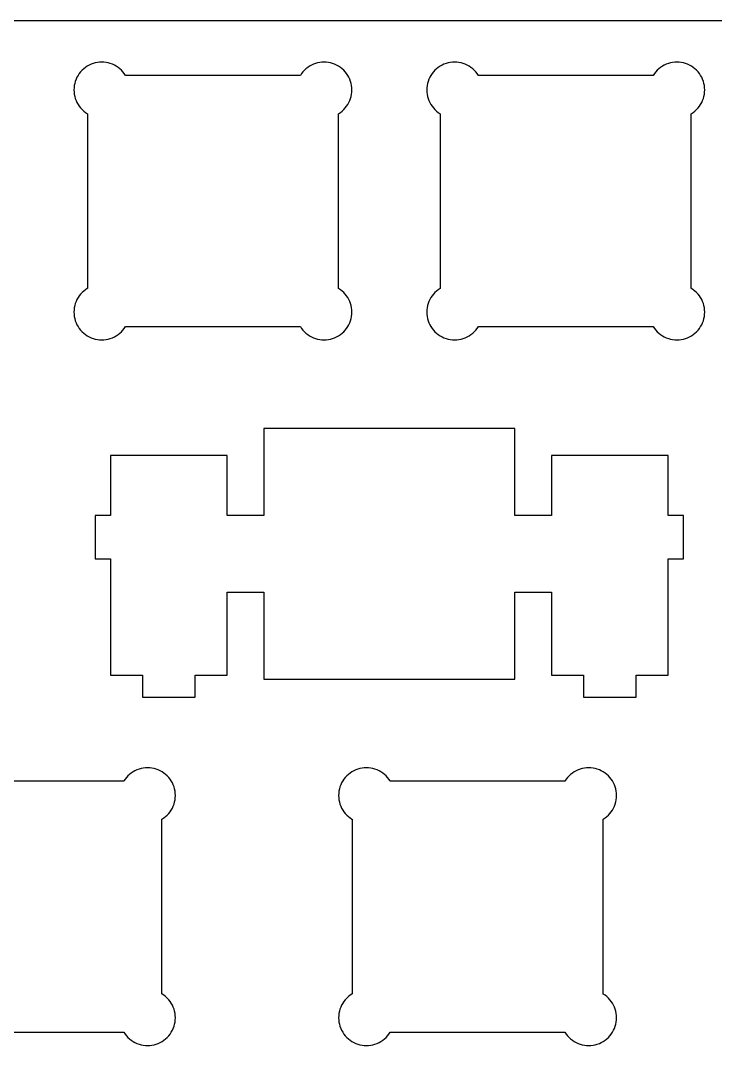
# Model space of a CAD drawing. Extents: x 0 to 305, y 0 to 115.
# Drawn here: x 247 to 284.6, y 59.6 to 115 of the extents above; entities that cross this region are included whole.
import ezdxf

# ---------------------------------------------------------------- set-up
doc = ezdxf.new("R2010")
doc.units = 0
doc.layers.get('0').update_dxf_attribs({"linetype": 'CONTINUOUS'})

msp = doc.modelspace()

# ---------------------------------------------------------------- linework, layer by layer
at = {"color": 0}
for p, q in [((0.01929, 114.986), (305.268, 114.986)), ((250.443, 112.378), (250.358, 112.298)), ((250.537, 112.451), (250.443, 112.378)), ((250.635, 112.517), (250.537, 112.451)), ((250.737, 112.573), (250.635, 112.517)), ((250.844, 112.623), (250.737, 112.573)), ((250.954, 112.664), (250.844, 112.623)), ((251.068, 112.696), (250.954, 112.664)), ((251.183, 112.718), (251.068, 112.696)), ((251.301, 112.733), (251.183, 112.718)), ((251.418, 112.737), (251.301, 112.733)), ((251.536, 112.733), (251.418, 112.737)), ((251.653, 112.718), (251.536, 112.733)), ((251.769, 112.696), (251.653, 112.718)), ((251.882, 112.664), (251.769, 112.696)), ((251.992, 112.623), (251.882, 112.664)), ((252.098, 112.573), (251.992, 112.623)), ((252.202, 112.517), (252.098, 112.573)), ((252.3, 112.451), (252.202, 112.517)), ((252.393, 112.378), (252.3, 112.451)), ((252.477, 112.298), (252.393, 112.378)), ((262.443, 112.378), (262.358, 112.298)), ((262.537, 112.451), (262.443, 112.378)), ((262.635, 112.517), (262.537, 112.451)), ((262.737, 112.573), (262.635, 112.517)), ((262.844, 112.623), (262.737, 112.573)), ((262.955, 112.664), (262.844, 112.623)), ((263.067, 112.696), (262.955, 112.664)), ((263.183, 112.718), (263.067, 112.696)), ((263.3, 112.733), (263.183, 112.718)), ((263.417, 112.737), (263.3, 112.733)), ((263.536, 112.733), (263.417, 112.737)), ((263.653, 112.718), (263.536, 112.733)), ((263.769, 112.696), (263.653, 112.718)), ((263.882, 112.664), (263.769, 112.696)), ((263.992, 112.623), (263.882, 112.664)), ((264.098, 112.573), (263.992, 112.623)), ((264.202, 112.517), (264.098, 112.573)), ((264.299, 112.451), (264.202, 112.517)), ((264.393, 112.378), (264.299, 112.451)), ((264.479, 112.298), (264.393, 112.378)), ((269.493, 112.378), (269.408, 112.298)), ((269.587, 112.451), (269.493, 112.378)), ((269.685, 112.517), (269.587, 112.451)), ((269.787, 112.573), (269.685, 112.517)), ((269.894, 112.623), (269.787, 112.573)), ((270.004, 112.664), (269.894, 112.623)), ((270.118, 112.696), (270.004, 112.664)), ((270.233, 112.718), (270.118, 112.696)), ((270.351, 112.733), (270.233, 112.718)), ((270.468, 112.737), (270.351, 112.733)), ((270.586, 112.733), (270.468, 112.737)), ((270.703, 112.718), (270.586, 112.733)), ((270.819, 112.696), (270.703, 112.718)), ((270.932, 112.664), (270.819, 112.696)), ((271.042, 112.623), (270.932, 112.664)), ((271.148, 112.573), (271.042, 112.623)), ((271.252, 112.517), (271.148, 112.573)), ((271.35, 112.451), (271.252, 112.517)), ((271.443, 112.378), (271.35, 112.451)), ((271.529, 112.298), (271.443, 112.378)), ((281.493, 112.378), (281.408, 112.298)), ((281.587, 112.451), (281.493, 112.378)), ((281.685, 112.517), (281.587, 112.451)), ((281.787, 112.573), (281.685, 112.517)), ((281.894, 112.623), (281.787, 112.573)), ((282.005, 112.664), (281.894, 112.623)), ((282.117, 112.696), (282.005, 112.664)), ((282.233, 112.718), (282.117, 112.696)), ((282.35, 112.733), (282.233, 112.718)), ((282.467, 112.737), (282.35, 112.733)), ((282.586, 112.733), (282.467, 112.737)), ((282.703, 112.718), (282.586, 112.733)), ((282.819, 112.696), (282.703, 112.718)), ((282.932, 112.664), (282.819, 112.696)), ((283.042, 112.623), (282.932, 112.664)), ((283.148, 112.573), (283.042, 112.623)), ((283.252, 112.517), (283.148, 112.573)), ((283.349, 112.451), (283.252, 112.517)), ((283.443, 112.378), (283.349, 112.451)), ((283.529, 112.298), (283.443, 112.378)), ((250.033, 111.811), (249.991, 111.701)), ((250.082, 111.919), (250.033, 111.811)), ((250.139, 112.021), (250.082, 111.919)), ((250.205, 112.118), (250.139, 112.021)), ((250.278, 112.212), (250.205, 112.118)), ((250.358, 112.298), (250.278, 112.212)), ((252.559, 112.212), (252.477, 112.298)), ((252.632, 112.118), (252.559, 112.212)), ((252.702, 112.013), (252.632, 112.118)), ((262.135, 112.013), (252.702, 112.013)), ((262.139, 112.021), (262.135, 112.013)), ((262.205, 112.118), (262.139, 112.021)), ((262.278, 112.212), (262.205, 112.118)), ((262.358, 112.298), (262.278, 112.212)), ((264.559, 112.212), (264.479, 112.298)), ((264.632, 112.118), (264.559, 112.212)), ((264.696, 112.021), (264.632, 112.118)), ((264.755, 111.919), (264.696, 112.021)), ((264.804, 111.811), (264.755, 111.919)), ((264.845, 111.701), (264.804, 111.811)), ((269.083, 111.811), (269.041, 111.701)), ((269.132, 111.919), (269.083, 111.811)), ((269.189, 112.021), (269.132, 111.919)), ((269.255, 112.118), (269.189, 112.021)), ((269.328, 112.212), (269.255, 112.118)), ((269.408, 112.298), (269.328, 112.212)), ((271.609, 112.212), (271.529, 112.298)), ((271.682, 112.118), (271.609, 112.212)), ((271.752, 112.013), (271.682, 112.118)), ((281.185, 112.013), (271.752, 112.013)), ((281.189, 112.021), (281.185, 112.013)), ((281.255, 112.118), (281.189, 112.021)), ((281.328, 112.212), (281.255, 112.118)), ((281.408, 112.298), (281.328, 112.212)), ((283.609, 112.212), (283.529, 112.298)), ((283.682, 112.118), (283.609, 112.212)), ((283.746, 112.021), (283.682, 112.118)), ((283.805, 111.919), (283.746, 112.021)), ((283.854, 111.811), (283.805, 111.919)), ((283.895, 111.701), (283.854, 111.811)), ((249.922, 111.355), (249.918, 111.238)), ((249.937, 111.472), (249.922, 111.355)), ((249.96, 111.588), (249.937, 111.472)), ((249.991, 111.701), (249.96, 111.588)), ((264.877, 111.588), (264.845, 111.701)), ((264.9, 111.472), (264.877, 111.588)), ((264.914, 111.355), (264.9, 111.472)), ((264.918, 111.238), (264.914, 111.355)), ((268.972, 111.355), (268.968, 111.238)), ((268.987, 111.472), (268.972, 111.355)), ((269.01, 111.588), (268.987, 111.472)), ((269.041, 111.701), (269.01, 111.588)), ((283.927, 111.588), (283.895, 111.701)), ((283.95, 111.472), (283.927, 111.588)), ((283.964, 111.355), (283.95, 111.472)), ((283.968, 111.238), (283.964, 111.355)), ((249.918, 111.238), (249.922, 111.119)), ((249.922, 111.119), (249.937, 111.002)), ((249.937, 111.002), (249.96, 110.887)), ((249.96, 110.887), (249.991, 110.774)), ((249.991, 110.774), (250.033, 110.663)), ((264.804, 110.663), (264.845, 110.774)), ((264.845, 110.774), (264.877, 110.887)), ((264.877, 110.887), (264.9, 111.002)), ((264.9, 111.002), (264.914, 111.119)), ((264.914, 111.119), (264.918, 111.238)), ((268.968, 111.238), (268.972, 111.119)), ((268.972, 111.119), (268.987, 111.002)), ((268.987, 111.002), (269.01, 110.887)), ((269.01, 110.887), (269.041, 110.774)), ((269.041, 110.774), (269.083, 110.663)), ((283.854, 110.663), (283.895, 110.774)), ((283.895, 110.774), (283.927, 110.887)), ((283.927, 110.887), (283.95, 111.002)), ((283.95, 111.002), (283.964, 111.119)), ((283.964, 111.119), (283.968, 111.238)), ((250.033, 110.663), (250.082, 110.557)), ((250.082, 110.557), (250.139, 110.454)), ((250.139, 110.454), (250.205, 110.356)), ((250.205, 110.356), (250.278, 110.262)), ((250.278, 110.262), (250.358, 110.177)), ((250.358, 110.177), (250.443, 110.097)), ((264.393, 110.097), (264.479, 110.177)), ((264.479, 110.177), (264.559, 110.262)), ((264.559, 110.262), (264.632, 110.356)), ((264.632, 110.356), (264.696, 110.454)), ((264.696, 110.454), (264.755, 110.557)), ((264.755, 110.557), (264.804, 110.663)), ((269.083, 110.663), (269.132, 110.557)), ((269.132, 110.557), (269.189, 110.454)), ((269.189, 110.454), (269.255, 110.356)), ((269.255, 110.356), (269.328, 110.262)), ((269.328, 110.262), (269.408, 110.177)), ((269.408, 110.177), (269.493, 110.097)), ((283.443, 110.097), (283.529, 110.177)), ((283.529, 110.177), (283.609, 110.262)), ((283.609, 110.262), (283.682, 110.356)), ((283.682, 110.356), (283.746, 110.454)), ((283.746, 110.454), (283.805, 110.557)), ((283.805, 110.557), (283.854, 110.663)), ((250.443, 110.097), (250.537, 110.024)), ((250.537, 110.024), (250.643, 109.954)), ((250.643, 109.954), (250.643, 100.521)), ((264.194, 109.954), (264.299, 110.024)), ((264.194, 100.521), (264.194, 109.954)), ((264.299, 110.024), (264.393, 110.097)), ((269.493, 110.097), (269.587, 110.024)), ((269.587, 110.024), (269.693, 109.954)), ((269.693, 109.954), (269.693, 100.521)), ((283.244, 109.954), (283.349, 110.024)), ((283.244, 100.521), (283.244, 109.954)), ((283.349, 110.024), (283.443, 110.097)), ((250.278, 100.212), (250.205, 100.119)), ((250.358, 100.298), (250.278, 100.212)), ((250.443, 100.378), (250.358, 100.298)), ((250.537, 100.451), (250.443, 100.378)), ((250.635, 100.517), (250.537, 100.451)), ((250.643, 100.521), (250.635, 100.517)), ((264.202, 100.517), (264.194, 100.521)), ((264.299, 100.451), (264.202, 100.517)), ((264.393, 100.378), (264.299, 100.451)), ((264.479, 100.298), (264.393, 100.378)), ((264.559, 100.212), (264.479, 100.298)), ((264.632, 100.119), (264.559, 100.212)), ((269.328, 100.212), (269.255, 100.119)), ((269.408, 100.298), (269.328, 100.212)), ((269.493, 100.378), (269.408, 100.298)), ((269.587, 100.451), (269.493, 100.378)), ((269.685, 100.517), (269.587, 100.451)), ((269.693, 100.521), (269.685, 100.517)), ((283.252, 100.517), (283.244, 100.521)), ((283.349, 100.451), (283.252, 100.517)), ((283.443, 100.378), (283.349, 100.451)), ((283.529, 100.298), (283.443, 100.378)), ((283.609, 100.212), (283.529, 100.298)), ((283.682, 100.119), (283.609, 100.212)), ((249.991, 99.701), (249.96, 99.5881)), ((250.033, 99.8114), (249.991, 99.701)), ((250.082, 99.9187), (250.033, 99.8114)), ((250.139, 100.021), (250.082, 99.9187)), ((250.205, 100.119), (250.139, 100.021)), ((264.696, 100.021), (264.632, 100.119)), ((264.755, 99.9187), (264.696, 100.021)), ((264.804, 99.8114), (264.755, 99.9187)), ((264.845, 99.701), (264.804, 99.8114)), ((264.877, 99.5881), (264.845, 99.701)), ((269.041, 99.701), (269.01, 99.5881)), ((269.083, 99.8114), (269.041, 99.701)), ((269.132, 99.9187), (269.083, 99.8114)), ((269.189, 100.021), (269.132, 99.9187)), ((269.255, 100.119), (269.189, 100.021)), ((283.746, 100.021), (283.682, 100.119)), ((283.805, 99.9187), (283.746, 100.021)), ((283.854, 99.8114), (283.805, 99.9187)), ((283.895, 99.701), (283.854, 99.8114)), ((283.927, 99.5881), (283.895, 99.701)), ((249.922, 99.3553), (249.918, 99.2382)), ((249.918, 99.2382), (249.922, 99.1196)), ((249.937, 99.4724), (249.922, 99.3553)), ((249.922, 99.1196), (249.937, 99.0025)), ((249.96, 99.5881), (249.937, 99.4724)), ((264.9, 99.4724), (264.877, 99.5881)), ((264.914, 99.3553), (264.9, 99.4724)), ((264.9, 99.0025), (264.914, 99.1196)), ((264.918, 99.2382), (264.914, 99.3553)), ((264.914, 99.1196), (264.918, 99.2382)), ((268.972, 99.3553), (268.968, 99.2382)), ((268.968, 99.2382), (268.972, 99.1196)), ((268.987, 99.4724), (268.972, 99.3553)), ((268.972, 99.1196), (268.987, 99.0025)), ((269.01, 99.5881), (268.987, 99.4724)), ((283.95, 99.4724), (283.927, 99.5881)), ((283.964, 99.3553), (283.95, 99.4724)), ((283.95, 99.0025), (283.964, 99.1196)), ((283.968, 99.2382), (283.964, 99.3553)), ((283.964, 99.1196), (283.968, 99.2382)), ((249.937, 99.0025), (249.96, 98.8868)), ((249.96, 98.8868), (249.991, 98.7735)), ((249.991, 98.7735), (250.033, 98.6635)), ((250.033, 98.6635), (250.082, 98.5573)), ((250.082, 98.5573), (250.139, 98.4539)), ((264.696, 98.4539), (264.755, 98.5573)), ((264.755, 98.5573), (264.804, 98.6635)), ((264.804, 98.6635), (264.845, 98.7735)), ((264.845, 98.7735), (264.877, 98.8868)), ((264.877, 98.8868), (264.9, 99.0025)), ((268.987, 99.0025), (269.01, 98.8868)), ((269.01, 98.8868), (269.041, 98.7735)), ((269.041, 98.7735), (269.083, 98.6635)), ((269.083, 98.6635), (269.132, 98.5573)), ((269.132, 98.5573), (269.189, 98.4539)), ((283.746, 98.4539), (283.805, 98.5573)), ((283.805, 98.5573), (283.854, 98.6635)), ((283.854, 98.6635), (283.895, 98.7735)), ((283.895, 98.7735), (283.927, 98.8868)), ((283.927, 98.8868), (283.95, 99.0025)), ((250.139, 98.4539), (250.205, 98.3562)), ((250.205, 98.3562), (250.278, 98.2624)), ((250.278, 98.2624), (250.358, 98.177)), ((250.358, 98.177), (250.443, 98.0969)), ((250.443, 98.0969), (250.537, 98.0239)), ((250.537, 98.0239), (250.635, 97.9593)), ((252.202, 97.9593), (252.3, 98.0239)), ((252.3, 98.0239), (252.393, 98.0969)), ((252.393, 98.0969), (252.477, 98.177)), ((252.477, 98.177), (252.559, 98.2624)), ((252.559, 98.2624), (252.632, 98.3562)), ((252.632, 98.3562), (252.702, 98.462)), ((252.702, 98.462), (262.135, 98.462)), ((262.135, 98.462), (262.139, 98.4539)), ((262.139, 98.4539), (262.205, 98.3562)), ((262.205, 98.3562), (262.278, 98.2624)), ((262.278, 98.2624), (262.358, 98.177)), ((262.358, 98.177), (262.443, 98.0969)), ((262.443, 98.0969), (262.537, 98.0239)), ((262.537, 98.0239), (262.635, 97.9593)), ((264.202, 97.9593), (264.299, 98.0239)), ((264.299, 98.0239), (264.393, 98.0969)), ((264.393, 98.0969), (264.479, 98.177)), ((264.479, 98.177), (264.559, 98.2624)), ((264.559, 98.2624), (264.632, 98.3562)), ((264.632, 98.3562), (264.696, 98.4539)), ((269.189, 98.4539), (269.255, 98.3562)), ((269.255, 98.3562), (269.328, 98.2624)), ((269.328, 98.2624), (269.408, 98.177)), ((269.408, 98.177), (269.493, 98.0969)), ((269.493, 98.0969), (269.587, 98.0239)), ((269.587, 98.0239), (269.685, 97.9593)), ((271.252, 97.9593), (271.35, 98.0239)), ((271.35, 98.0239), (271.443, 98.0969)), ((271.443, 98.0969), (271.529, 98.177)), ((271.529, 98.177), (271.609, 98.2624)), ((271.609, 98.2624), (271.682, 98.3562)), ((271.682, 98.3562), (271.752, 98.462)), ((271.752, 98.462), (281.185, 98.462)), ((281.185, 98.462), (281.189, 98.4539)), ((281.189, 98.4539), (281.255, 98.3562)), ((281.255, 98.3562), (281.328, 98.2624)), ((281.328, 98.2624), (281.408, 98.177)), ((281.408, 98.177), (281.493, 98.0969)), ((281.493, 98.0969), (281.587, 98.0239)), ((281.587, 98.0239), (281.685, 97.9593)), ((283.252, 97.9593), (283.349, 98.0239)), ((283.349, 98.0239), (283.443, 98.0969)), ((283.443, 98.0969), (283.529, 98.177)), ((283.529, 98.177), (283.609, 98.2624)), ((283.609, 98.2624), (283.682, 98.3562)), ((283.682, 98.3562), (283.746, 98.4539)), ((250.635, 97.9593), (250.737, 97.9015)), ((250.737, 97.9015), (250.844, 97.8517)), ((250.844, 97.8517), (250.954, 97.8105)), ((250.954, 97.8105), (251.068, 97.7787)), ((251.068, 97.7787), (251.183, 97.7554)), ((251.183, 97.7554), (251.301, 97.7417)), ((251.301, 97.7417), (251.418, 97.7374)), ((251.418, 97.7374), (251.536, 97.7417)), ((251.536, 97.7417), (251.653, 97.7554)), ((251.653, 97.7554), (251.769, 97.7787)), ((251.769, 97.7787), (251.882, 97.8105)), ((251.882, 97.8105), (251.992, 97.8517)), ((251.992, 97.8517), (252.098, 97.9015)), ((252.098, 97.9015), (252.202, 97.9593)), ((262.635, 97.9593), (262.737, 97.9015)), ((262.737, 97.9015), (262.844, 97.8517)), ((262.844, 97.8517), (262.955, 97.8105)), ((262.955, 97.8105), (263.067, 97.7787)), ((263.067, 97.7787), (263.183, 97.7554)), ((263.183, 97.7554), (263.3, 97.7417)), ((263.3, 97.7417), (263.417, 97.7374)), ((263.417, 97.7374), (263.536, 97.7417)), ((263.536, 97.7417), (263.653, 97.7554)), ((263.653, 97.7554), (263.769, 97.7787)), ((263.769, 97.7787), (263.882, 97.8105)), ((263.882, 97.8105), (263.992, 97.8517)), ((263.992, 97.8517), (264.098, 97.9015)), ((264.098, 97.9015), (264.202, 97.9593)), ((269.685, 97.9593), (269.787, 97.9015)), ((269.787, 97.9015), (269.894, 97.8517)), ((269.894, 97.8517), (270.004, 97.8105)), ((270.004, 97.8105), (270.118, 97.7787)), ((270.118, 97.7787), (270.233, 97.7554)), ((270.233, 97.7554), (270.351, 97.7417)), ((270.351, 97.7417), (270.468, 97.7374)), ((270.468, 97.7374), (270.586, 97.7417)), ((270.586, 97.7417), (270.703, 97.7554)), ((270.703, 97.7554), (270.819, 97.7787)), ((270.819, 97.7787), (270.932, 97.8105)), ((270.932, 97.8105), (271.042, 97.8517)), ((271.042, 97.8517), (271.148, 97.9015)), ((271.148, 97.9015), (271.252, 97.9593)), ((281.685, 97.9593), (281.787, 97.9015)), ((281.787, 97.9015), (281.894, 97.8517)), ((281.894, 97.8517), (282.005, 97.8105)), ((282.005, 97.8105), (282.117, 97.7787)), ((282.117, 97.7787), (282.233, 97.7554)), ((282.233, 97.7554), (282.35, 97.7417)), ((282.35, 97.7417), (282.467, 97.7374)), ((282.467, 97.7374), (282.586, 97.7417)), ((282.586, 97.7417), (282.703, 97.7554)), ((282.703, 97.7554), (282.819, 97.7787)), ((282.819, 97.7787), (282.932, 97.8105)), ((282.932, 97.8105), (283.042, 97.8517)), ((283.042, 97.8517), (283.148, 97.9015)), ((283.148, 97.9015), (283.252, 97.9593)), ((260.168, 92.9626), (260.168, 88.2632)), ((273.719, 92.9626), (260.168, 92.9626)), ((273.719, 88.2632), (273.719, 92.9626)), ((258.193, 91.4922), (251.893, 91.4922)), ((251.893, 91.4922), (251.893, 88.2632)), ((258.193, 88.2632), (258.193, 91.4922)), ((281.994, 91.4922), (275.693, 91.4922)), ((275.693, 91.4922), (275.693, 88.2632)), ((281.994, 88.2632), (281.994, 91.4922)), ((251.893, 88.2632), (251.068, 88.2632)), ((251.068, 88.2632), (251.068, 85.9109)), ((260.168, 88.2632), (258.193, 88.2632)), ((275.693, 88.2632), (273.719, 88.2632)), ((282.819, 88.2632), (281.994, 88.2632)), ((282.819, 85.9109), (282.819, 88.2632)), ((251.068, 85.9109), (251.893, 85.9109)), ((251.893, 85.9109), (251.893, 79.6424)), ((281.994, 79.6424), (281.994, 85.9109)), ((281.994, 85.9109), (282.819, 85.9109)), ((258.193, 79.6424), (258.193, 84.1114)), ((258.193, 84.1114), (260.168, 84.1114)), ((260.168, 84.1114), (260.168, 79.412)), ((273.719, 79.412), (273.719, 84.1114)), ((273.719, 84.1114), (275.693, 84.1114)), ((275.693, 84.1114), (275.693, 79.6424)), ((251.893, 79.6424), (253.618, 79.6424)), ((253.618, 79.6424), (253.618, 78.4419)), ((256.469, 78.4419), (256.469, 79.6424)), ((256.469, 79.6424), (258.193, 79.6424)), ((260.168, 79.412), (273.719, 79.412)), ((275.693, 79.6424), (277.418, 79.6424)), ((277.418, 79.6424), (277.418, 78.4419)), ((280.27, 78.4419), (280.27, 79.6424)), ((280.27, 79.6424), (281.994, 79.6424)), ((253.618, 78.4419), (256.469, 78.4419)), ((277.418, 78.4419), (280.27, 78.4419)), ((252.833, 74.1976), (252.752, 74.1123)), ((252.918, 74.2777), (252.833, 74.1976)), ((253.012, 74.3507), (252.918, 74.2777)), ((253.11, 74.4167), (253.012, 74.3507)), ((253.21, 74.4732), (253.11, 74.4167)), ((253.319, 74.5229), (253.21, 74.4732)), ((253.43, 74.5642), (253.319, 74.5229)), ((253.542, 74.5959), (253.43, 74.5642)), ((253.658, 74.6181), (253.542, 74.5959)), ((253.775, 74.6333), (253.658, 74.6181)), ((253.892, 74.6372), (253.775, 74.6333)), ((254.011, 74.6333), (253.892, 74.6372)), ((254.127, 74.6181), (254.011, 74.6333)), ((254.244, 74.5959), (254.127, 74.6181)), ((254.357, 74.5642), (254.244, 74.5959)), ((254.466, 74.5229), (254.357, 74.5642)), ((254.573, 74.4732), (254.466, 74.5229)), ((254.677, 74.4167), (254.573, 74.4732)), ((254.774, 74.3507), (254.677, 74.4167)), ((254.868, 74.2777), (254.774, 74.3507)), ((254.954, 74.1976), (254.868, 74.2777)), ((255.034, 74.1123), (254.954, 74.1976)), ((264.645, 74.1976), (264.565, 74.1123)), ((264.732, 74.2777), (264.645, 74.1976)), ((264.825, 74.3507), (264.732, 74.2777)), ((264.922, 74.4167), (264.825, 74.3507)), ((265.024, 74.4732), (264.922, 74.4167)), ((265.132, 74.5229), (265.024, 74.4732)), ((265.242, 74.5642), (265.132, 74.5229)), ((265.356, 74.5959), (265.242, 74.5642)), ((265.471, 74.6181), (265.356, 74.5959)), ((265.588, 74.6333), (265.471, 74.6181)), ((265.707, 74.6372), (265.588, 74.6333)), ((265.824, 74.6333), (265.707, 74.6372)), ((265.941, 74.6181), (265.824, 74.6333)), ((266.057, 74.5959), (265.941, 74.6181)), ((266.169, 74.5642), (266.057, 74.5959)), ((266.28, 74.5229), (266.169, 74.5642)), ((266.387, 74.4732), (266.28, 74.5229)), ((266.49, 74.4167), (266.387, 74.4732)), ((266.589, 74.3507), (266.49, 74.4167)), ((266.679, 74.2777), (266.589, 74.3507)), ((266.767, 74.1976), (266.679, 74.2777)), ((266.847, 74.1123), (266.767, 74.1976)), ((276.645, 74.1976), (276.565, 74.1123)), ((276.732, 74.2777), (276.645, 74.1976)), ((276.824, 74.3507), (276.732, 74.2777)), ((276.922, 74.4167), (276.824, 74.3507)), ((277.024, 74.4732), (276.922, 74.4167)), ((277.132, 74.5229), (277.024, 74.4732)), ((277.242, 74.5642), (277.132, 74.5229)), ((277.356, 74.5959), (277.242, 74.5642)), ((277.471, 74.6181), (277.356, 74.5959)), ((277.588, 74.6333), (277.471, 74.6181)), ((277.706, 74.6372), (277.588, 74.6333)), ((277.823, 74.6333), (277.706, 74.6372)), ((277.941, 74.6181), (277.823, 74.6333)), ((278.056, 74.5959), (277.941, 74.6181)), ((278.17, 74.5642), (278.056, 74.5959)), ((278.28, 74.5229), (278.17, 74.5642)), ((278.387, 74.4732), (278.28, 74.5229)), ((278.491, 74.4167), (278.387, 74.4732)), ((278.588, 74.3507), (278.491, 74.4167)), ((278.679, 74.2777), (278.588, 74.3507)), ((278.767, 74.1976), (278.679, 74.2777)), ((278.848, 74.1123), (278.767, 74.1976)), ((252.61, 73.9126), (243.177, 73.9126)), ((252.614, 73.9207), (252.61, 73.9126)), ((252.68, 74.0184), (252.614, 73.9207)), ((252.752, 74.1123), (252.68, 74.0184)), ((255.107, 74.0184), (255.034, 74.1123)), ((255.171, 73.9207), (255.107, 74.0184)), ((255.23, 73.8188), (255.171, 73.9207)), ((255.279, 73.7112), (255.23, 73.8188)), ((255.32, 73.6011), (255.279, 73.7112)), ((264.32, 73.7112), (264.279, 73.6011)), ((264.368, 73.8188), (264.32, 73.7112)), ((264.426, 73.9207), (264.368, 73.8188)), ((264.492, 74.0184), (264.426, 73.9207)), ((264.565, 74.1123), (264.492, 74.0184)), ((266.919, 74.0184), (266.847, 74.1123)), ((266.985, 73.9207), (266.919, 74.0184)), ((266.989, 73.9126), (266.985, 73.9207)), ((276.422, 73.9126), (266.989, 73.9126)), ((276.492, 74.0184), (276.422, 73.9126)), ((276.565, 74.1123), (276.492, 74.0184)), ((278.919, 74.0184), (278.848, 74.1123)), ((278.985, 73.9207), (278.919, 74.0184)), ((279.042, 73.8188), (278.985, 73.9207)), ((279.091, 73.7112), (279.042, 73.8188)), ((279.133, 73.6011), (279.091, 73.7112)), ((255.352, 73.4882), (255.32, 73.6011)), ((255.375, 73.3721), (255.352, 73.4882)), ((255.389, 73.255), (255.375, 73.3721)), ((255.393, 73.1379), (255.389, 73.255)), ((255.389, 73.0194), (255.393, 73.1379)), ((264.211, 73.255), (264.206, 73.1379)), ((264.206, 73.1379), (264.211, 73.0194)), ((264.223, 73.3721), (264.211, 73.255)), ((264.247, 73.4882), (264.223, 73.3721)), ((264.279, 73.6011), (264.247, 73.4882)), ((279.164, 73.4882), (279.133, 73.6011)), ((279.187, 73.3721), (279.164, 73.4882)), ((279.202, 73.255), (279.187, 73.3721)), ((279.206, 73.1379), (279.202, 73.255)), ((279.202, 73.0194), (279.206, 73.1379)), ((255.23, 72.4574), (255.279, 72.5632)), ((255.279, 72.5632), (255.32, 72.6736)), ((255.32, 72.6736), (255.352, 72.7865)), ((255.352, 72.7865), (255.375, 72.9022)), ((255.375, 72.9022), (255.389, 73.0194)), ((264.211, 73.0194), (264.223, 72.9022)), ((264.223, 72.9022), (264.247, 72.7865)), ((264.247, 72.7865), (264.279, 72.6736)), ((264.279, 72.6736), (264.32, 72.5632)), ((264.32, 72.5632), (264.368, 72.4574)), ((279.042, 72.4574), (279.091, 72.5632)), ((279.091, 72.5632), (279.133, 72.6736)), ((279.133, 72.6736), (279.164, 72.7865)), ((279.164, 72.7865), (279.187, 72.9022)), ((279.187, 72.9022), (279.202, 73.0194)), ((254.774, 71.924), (254.868, 71.997)), ((254.868, 71.997), (254.954, 72.0771)), ((254.954, 72.0771), (255.034, 72.1625)), ((255.034, 72.1625), (255.107, 72.2559)), ((255.107, 72.2559), (255.171, 72.354)), ((255.171, 72.354), (255.23, 72.4574)), ((264.368, 72.4574), (264.426, 72.354)), ((264.426, 72.354), (264.492, 72.2559)), ((264.492, 72.2559), (264.565, 72.1625)), ((264.565, 72.1625), (264.645, 72.0771)), ((264.645, 72.0771), (264.732, 71.997)), ((264.732, 71.997), (264.825, 71.924)), ((278.588, 71.924), (278.679, 71.997)), ((278.679, 71.997), (278.767, 72.0771)), ((278.767, 72.0771), (278.848, 72.1625)), ((278.848, 72.1625), (278.919, 72.2559)), ((278.919, 72.2559), (278.985, 72.354)), ((278.985, 72.354), (279.042, 72.4574)), ((254.669, 71.8538), (254.774, 71.924)), ((254.669, 62.4209), (254.669, 71.8538)), ((264.825, 71.924), (264.922, 71.8591)), ((264.922, 71.8591), (264.93, 71.8538)), ((264.93, 71.8538), (264.93, 62.4209)), ((278.481, 71.8538), (278.491, 71.8591)), ((278.481, 62.4209), (278.481, 71.8538)), ((278.491, 71.8591), (278.588, 71.924)), ((254.677, 62.417), (254.669, 62.4209)), ((254.774, 62.3507), (254.677, 62.417)), ((254.868, 62.2776), (254.774, 62.3507)), ((254.954, 62.1979), (254.868, 62.2776)), ((255.034, 62.1122), (254.954, 62.1979)), ((255.107, 62.0187), (255.034, 62.1122)), ((255.171, 61.9206), (255.107, 62.0187)), ((264.492, 62.0187), (264.426, 61.9206)), ((264.565, 62.1122), (264.492, 62.0187)), ((264.645, 62.1979), (264.565, 62.1122)), ((264.732, 62.2776), (264.645, 62.1979)), ((264.825, 62.3507), (264.732, 62.2776)), ((264.922, 62.417), (264.825, 62.3507)), ((264.93, 62.4209), (264.922, 62.417)), ((278.491, 62.417), (278.481, 62.4209)), ((278.588, 62.3507), (278.491, 62.417)), ((278.679, 62.2776), (278.588, 62.3507)), ((278.767, 62.1979), (278.679, 62.2776)), ((278.848, 62.1122), (278.767, 62.1979)), ((278.919, 62.0187), (278.848, 62.1122)), ((278.985, 61.9206), (278.919, 62.0187)), ((255.23, 61.8187), (255.171, 61.9206)), ((255.279, 61.7114), (255.23, 61.8187)), ((255.32, 61.601), (255.279, 61.7114)), ((255.352, 61.4881), (255.32, 61.601)), ((255.375, 61.3724), (255.352, 61.4881)), ((264.247, 61.4881), (264.223, 61.3724)), ((264.279, 61.601), (264.247, 61.4881)), ((264.32, 61.7114), (264.279, 61.601)), ((264.368, 61.8187), (264.32, 61.7114)), ((264.426, 61.9206), (264.368, 61.8187)), ((279.042, 61.8187), (278.985, 61.9206)), ((279.091, 61.7114), (279.042, 61.8187)), ((279.133, 61.601), (279.091, 61.7114)), ((279.164, 61.4881), (279.133, 61.601)), ((279.187, 61.3724), (279.164, 61.4881)), ((255.352, 60.7868), (255.375, 60.9025)), ((255.389, 61.2553), (255.375, 61.3724)), ((255.375, 60.9025), (255.389, 61.0196)), ((255.393, 61.1382), (255.389, 61.2553)), ((255.389, 61.0196), (255.393, 61.1382)), ((264.211, 61.2553), (264.206, 61.1382)), ((264.206, 61.1382), (264.211, 61.0196)), ((264.223, 61.3724), (264.211, 61.2553)), ((264.211, 61.0196), (264.223, 60.9025)), ((264.223, 60.9025), (264.247, 60.7868)), ((279.164, 60.7868), (279.187, 60.9025)), ((279.202, 61.2553), (279.187, 61.3724)), ((279.187, 60.9025), (279.202, 61.0196)), ((279.206, 61.1382), (279.202, 61.2553)), ((279.202, 61.0196), (279.206, 61.1382)), ((243.177, 60.362), (252.61, 60.362)), ((252.61, 60.362), (252.614, 60.3539)), ((252.614, 60.3539), (252.68, 60.2562)), ((255.107, 60.2562), (255.171, 60.3539)), ((255.171, 60.3539), (255.23, 60.4573)), ((255.23, 60.4573), (255.279, 60.5635)), ((255.279, 60.5635), (255.32, 60.6735)), ((255.32, 60.6735), (255.352, 60.7868)), ((264.247, 60.7868), (264.279, 60.6735)), ((264.279, 60.6735), (264.32, 60.5635)), ((264.32, 60.5635), (264.368, 60.4573)), ((264.368, 60.4573), (264.426, 60.3539)), ((264.426, 60.3539), (264.492, 60.2562)), ((266.919, 60.2562), (266.985, 60.3539)), ((266.985, 60.3539), (266.989, 60.362)), ((266.989, 60.362), (276.422, 60.362)), ((276.422, 60.362), (276.492, 60.2562)), ((278.919, 60.2562), (278.985, 60.3539)), ((278.985, 60.3539), (279.042, 60.4573)), ((279.042, 60.4573), (279.091, 60.5635)), ((279.091, 60.5635), (279.133, 60.6735)), ((279.133, 60.6735), (279.164, 60.7868)), ((252.68, 60.2562), (252.752, 60.1624)), ((252.752, 60.1624), (252.833, 60.077)), ((252.833, 60.077), (252.918, 59.9969)), ((252.918, 59.9969), (253.012, 59.9239)), ((253.012, 59.9239), (253.11, 59.8593)), ((253.11, 59.8593), (253.21, 59.8015)), ((253.21, 59.8015), (253.319, 59.7517)), ((254.466, 59.7517), (254.573, 59.8015)), ((254.573, 59.8015), (254.677, 59.8593)), ((254.677, 59.8593), (254.774, 59.9239)), ((254.774, 59.9239), (254.868, 59.9969)), ((254.868, 59.9969), (254.954, 60.077)), ((254.954, 60.077), (255.034, 60.1624)), ((255.034, 60.1624), (255.107, 60.2562)), ((264.492, 60.2562), (264.565, 60.1624)), ((264.565, 60.1624), (264.645, 60.077)), ((264.645, 60.077), (264.732, 59.9969)), ((264.732, 59.9969), (264.825, 59.9239)), ((264.825, 59.9239), (264.922, 59.8593)), ((264.922, 59.8593), (265.024, 59.8015)), ((265.024, 59.8015), (265.132, 59.7517)), ((266.28, 59.7517), (266.387, 59.8015)), ((266.387, 59.8015), (266.49, 59.8593)), ((266.49, 59.8593), (266.589, 59.9239)), ((266.589, 59.9239), (266.679, 59.9969)), ((266.679, 59.9969), (266.767, 60.077)), ((266.767, 60.077), (266.847, 60.1624)), ((266.847, 60.1624), (266.919, 60.2562)), ((276.492, 60.2562), (276.565, 60.1624)), ((276.565, 60.1624), (276.645, 60.077)), ((276.645, 60.077), (276.732, 59.9969)), ((276.732, 59.9969), (276.824, 59.9239)), ((276.824, 59.9239), (276.922, 59.8593)), ((276.922, 59.8593), (277.024, 59.8015)), ((277.024, 59.8015), (277.132, 59.7517)), ((278.28, 59.7517), (278.387, 59.8015)), ((278.387, 59.8015), (278.491, 59.8593)), ((278.491, 59.8593), (278.588, 59.9239)), ((278.588, 59.9239), (278.679, 59.9969)), ((278.679, 59.9969), (278.767, 60.077)), ((278.767, 60.077), (278.848, 60.1624)), ((278.848, 60.1624), (278.919, 60.2562)), ((253.319, 59.7517), (253.43, 59.7105)), ((253.43, 59.7105), (253.542, 59.6787)), ((253.542, 59.6787), (253.658, 59.6554)), ((253.658, 59.6554), (253.775, 59.6417)), ((253.775, 59.6417), (253.892, 59.6374)), ((253.892, 59.6374), (254.011, 59.6417)), ((254.011, 59.6417), (254.127, 59.6554)), ((254.127, 59.6554), (254.244, 59.6787)), ((254.244, 59.6787), (254.357, 59.7105)), ((254.357, 59.7105), (254.466, 59.7517)), ((265.132, 59.7517), (265.242, 59.7105)), ((265.242, 59.7105), (265.356, 59.6787)), ((265.356, 59.6787), (265.471, 59.6554)), ((265.471, 59.6554), (265.588, 59.6417)), ((265.588, 59.6417), (265.707, 59.6374)), ((265.707, 59.6374), (265.824, 59.6417)), ((265.824, 59.6417), (265.941, 59.6554)), ((265.941, 59.6554), (266.057, 59.6787)), ((266.057, 59.6787), (266.169, 59.7105)), ((266.169, 59.7105), (266.28, 59.7517)), ((277.132, 59.7517), (277.242, 59.7105)), ((277.242, 59.7105), (277.356, 59.6787)), ((277.356, 59.6787), (277.471, 59.6554)), ((277.471, 59.6554), (277.588, 59.6417)), ((277.588, 59.6417), (277.706, 59.6374)), ((277.706, 59.6374), (277.823, 59.6417)), ((277.823, 59.6417), (277.941, 59.6554)), ((277.941, 59.6554), (278.056, 59.6787)), ((278.056, 59.6787), (278.17, 59.7105)), ((278.17, 59.7105), (278.28, 59.7517))]:
    msp.add_line(p, q, dxfattribs=at)

doc.saveas('drawing.dxf')
